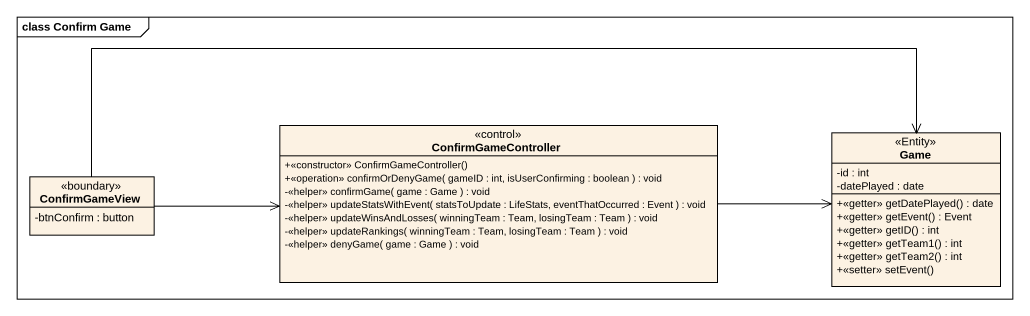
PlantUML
@startuml
mainframe class Confirm Game
hide circle
hide empty members
skinparam classAttributeIconSize 0
class ConfirmGameController <<control>> {
  +<<constructor>> ConfirmGameController()
  +<<operation>> confirmOrDenyGame( gameID : int, isUserConfirming : boolean ) : void
  -<<helper>> confirmGame( game : Game ) : void
  -<<helper>> updateStatsWithEvent( statsToUpdate : LifeStats, eventThatOccurred : Event ) : void
  -<<helper>> updateWinsAndLosses( winningTeam : Team, losingTeam : Team ) : void
  -<<helper>> updateRankings( winningTeam : Team, losingTeam : Team ) : void
  -<<helper>> denyGame( game : Game ) : void
}
class Game <<Entity>> {
  -id : int
  -datePlayed : date
  +<<getter>> getDatePlayed() : date
  +<<getter>> getEvent() : Event
  +<<getter>> getID() : int
  +<<getter>> getTeam1() : int
  +<<getter>> getTeam2() : int
  +<<setter>> setEvent()
}
class ConfirmGameView <<boundary>> {
  -btnConfirm : button
}
ConfirmGameController -right-> Game
ConfirmGameView -right-> ConfirmGameController
ConfirmGameView -right-> Game
@enduml
